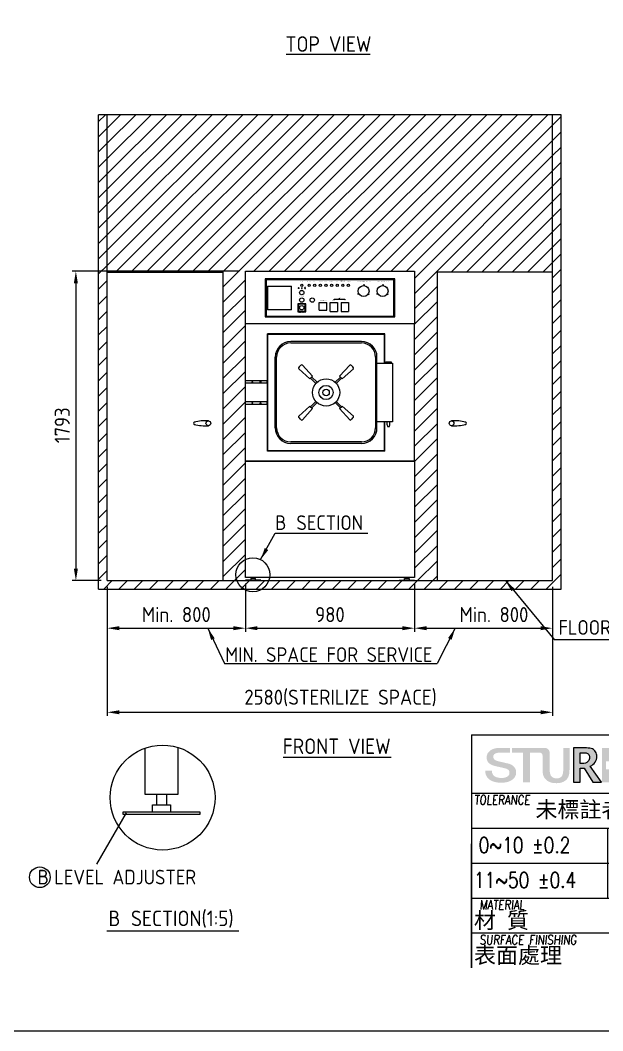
# Model space of a CAD drawing. Header units: millimetres. Extents: x -841000 to -196717, y -22833 to -2215.
# Drawn here: x -205502 to -202127, y -22833 to -16978 of the extents above; entities that cross this region are included whole.
import ezdxf
from ezdxf.enums import TextEntityAlignment as Align

# ---------------------------------------------------------------- set-up
doc = ezdxf.new("R2010")
doc.units = ezdxf.units.MM
doc.header["$MEASUREMENT"] = 0
doc.linetypes.add('HIDDEN', pattern=[9.525, 6.35, -3.175])
doc.layers.get('0').update_dxf_attribs({"lineweight": 25})
for name, color, linetype, lineweight in [('D', 3, 'Continuous', 13), ('DIM', 3, 'Continuous', 9), ('F', 7, 'Continuous', 15), ('H', 2, 'HIDDEN', 15), ('S', 4, 'Continuous', 15)]:
    doc.layers.add(name, color=color, linetype=linetype, lineweight=lineweight)
doc.styles.add('2', font='ARIAL.TTF')
doc.styles.get("Standard").update_dxf_attribs({"font": 'KAIU.TTF'})
doc.styles.add('STU25', font='isocp2.shx')
doc.styles.add('Text', font='romans.shx', dxfattribs={"width": 0.8, "oblique": 10})
doc.dimstyles.new('STU25', dxfattribs={"dimscale": 35, "dimtxt": 2.5, "dimasz": 2, "dimexe": 0.6, "dimexo": 1, "dimgap": 1, "dimtad": 1, "dimdsep": 46, "dimtxsty": 'STU25', "dimcen": 2, "dimazin": 2, "dimtfac": 1, "dimtmove": 0, "dimatfit": 3, "dimfxl": 0, "dimtolj": 1, "dimtzin": 0, "dimarcsym": 0})
doc.dimstyles.new('STU25$7', dxfattribs={"dimscale": 35, "dimtxt": 2.5, "dimasz": 2, "dimexe": 1.25, "dimexo": 0.625, "dimgap": 1, "dimtad": 0, "dimdec": 4, "dimdsep": 46, "dimtxsty": 'STU25', "dimcen": 2.5, "dimazin": 2, "dimtfac": 1, "dimtdec": 4, "dimtmove": 0, "dimatfit": 3, "dimfxl": 0, "dimtolj": 1, "dimtzin": 0, "dimarcsym": 0})
pattern_1 = [(45, (13783.546, 94.84), (-44.194174, 44.194174), [])]

# ---------------------------------------------------------------- blocks, each defined once
blk = doc.blocks.new('*D2')
at = {"layer": 'D', "color": 0, "lineweight": -2}
for p, q in [((-204197.2, -20242), (-204197.2, -20521.4)), ((-204997.2, -20260), (-204997.2, -20521.4)), ((-204927.2, -20500.4), (-204267.2, -20500.4))]:
    blk.add_line(p, q, dxfattribs=at)
at = {"layer": 'D', "color": 0}
for points in [[(-204927.2, -20488.7), (-204927.2, -20512.1), (-204997.2, -20500.4)], [(-204267.2, -20512.1), (-204267.2, -20488.7), (-204197.2, -20500.4)]]:
    blk.add_solid(points, dxfattribs=at)
at = {"layer": 'Defpoints', "color": 0}
for p in [(-204997.2, -20225), (-204197.2, -20207), (-204197.2, -20500.4)]:
    blk.add_point(p, dxfattribs=at)
at = {"layer": 'D', "color": 0, "insert": (-204597.2, -20421.6), "char_height": 87.5, "attachment_point": 5, "style": 'STU25'}
blk.add_mtext('\\A1;Min. 800', dxfattribs=at)
blk = doc.blocks.new('*D3')
at = {"layer": 'D', "color": 0, "lineweight": -2}
for p, q in [((-203217.2, -20242), (-203217.2, -20521.4)), ((-202417.2, -20260), (-202417.2, -20521.4)), ((-203147.2, -20500.4), (-202487.2, -20500.4))]:
    blk.add_line(p, q, dxfattribs=at)
at = {"layer": 'D', "color": 0}
for points in [[(-203147.2, -20488.7), (-203147.2, -20512.1), (-203217.2, -20500.4)], [(-202487.2, -20512.1), (-202487.2, -20488.7), (-202417.2, -20500.4)]]:
    blk.add_solid(points, dxfattribs=at)
at = {"layer": 'Defpoints', "color": 0}
for p in [(-203217.2, -20207), (-202417.2, -20225), (-202417.2, -20500.4)]:
    blk.add_point(p, dxfattribs=at)
at = {"layer": 'D', "color": 0, "insert": (-202757.2, -20421.6), "char_height": 87.5, "attachment_point": 5, "style": 'STU25'}
blk.add_mtext('\\A1;Min. 800', dxfattribs=at)
blk = doc.blocks.new('*D4')
at = {"layer": 'D', "color": 0, "lineweight": -2}
for p, q in [((-204232.2, -18432), (-205200.3, -18432)), ((-205179.3, -18502), (-205179.3, -20155)), ((-205032.2, -20225), (-205200.3, -20225))]:
    blk.add_line(p, q, dxfattribs=at)
at = {"layer": 'D', "color": 0}
for points in [[(-205167.6, -18502), (-205191, -18502), (-205179.3, -18432)], [(-205191, -20155), (-205167.6, -20155), (-205179.3, -20225)]]:
    blk.add_solid(points, dxfattribs=at)
at = {"layer": 'Defpoints', "color": 0}
for p in [(-204197.2, -18432), (-205179.3, -20225), (-204997.2, -20225)]:
    blk.add_point(p, dxfattribs=at)
at = {"layer": 'D', "color": 0, "insert": (-205258.1, -19325), "char_height": 87.5, "attachment_point": 5, "rotation": 90, "style": 'STU25'}
blk.add_mtext('\\A1;1793', dxfattribs=at)
blk = doc.blocks.new('*D17')
at = {"layer": 'D', "color": 0, "lineweight": -2}
for p, q in [((-204197.2, -20242), (-204197.2, -20521.4)), ((-203217.2, -20242), (-203217.2, -20521.4)), ((-204127.2, -20500.4), (-203287.2, -20500.4))]:
    blk.add_line(p, q, dxfattribs=at)
at = {"layer": 'D', "color": 0}
for points in [[(-204127.2, -20488.7), (-204127.2, -20512.1), (-204197.2, -20500.4)], [(-203287.2, -20512.1), (-203287.2, -20488.7), (-203217.2, -20500.4)]]:
    blk.add_solid(points, dxfattribs=at)
at = {"layer": 'Defpoints', "color": 0}
for p in [(-204197.2, -20207), (-203217.2, -20207), (-203217.2, -20500.4)]:
    blk.add_point(p, dxfattribs=at)
at = {"layer": 'D', "color": 0, "insert": (-203707.2, -20421.6), "char_height": 87.5, "attachment_point": 5, "style": 'STU25'}
blk.add_mtext('\\A1;980', dxfattribs=at)
blk = doc.blocks.new('*D19')
at = {"layer": 'D', "color": 0, "lineweight": -2}
for p, q in [((-204997.2, -20260), (-204997.2, -21008.6)), ((-202417.2, -20260), (-202417.2, -21008.6)), ((-204927.2, -20987.6), (-202487.2, -20987.6))]:
    blk.add_line(p, q, dxfattribs=at)
at = {"layer": 'D', "color": 0}
for points in [[(-204927.2, -20975.9), (-204927.2, -20999.3), (-204997.2, -20987.6)], [(-202487.2, -20999.3), (-202487.2, -20975.9), (-202417.2, -20987.6)]]:
    blk.add_solid(points, dxfattribs=at)
at = {"layer": 'Defpoints', "color": 0}
for p in [(-204997.2, -20225), (-202417.2, -20225), (-202417.2, -20987.6)]:
    blk.add_point(p, dxfattribs=at)
at = {"layer": 'D', "color": 0, "insert": (-203645.8, -20904.5), "char_height": 87.5, "attachment_point": 5, "style": 'STU25'}
blk.add_mtext('\\A1;{\\Fisocp2.shx;2580(STERILIZE SPACE)', dxfattribs=at)
blk = doc.blocks.new('新駿LOGO')
at = {"layer": 'F'}
h = blk.add_hatch(color=256, dxfattribs=at)
edge = h.paths.add_edge_path()
edge.add_spline(control_points=[(-529.05, -442.14), (-529.05, -442.31), (-529.02, -442.45), (-528.95, -442.56), (-528.89, -442.68), (-528.8, -442.78), (-528.69, -442.85), (-528.57, -442.93), (-528.44, -442.98), (-528.29, -443.01), (-528.15, -443.05), (-527.99, -443.07), (-527.81, -443.07), (-527.62, -443.07), (-527.47, -443.05), (-527.33, -443.01), (-527.2, -442.97), (-527.09, -442.92), (-527.01, -442.86), (-526.93, -442.8), (-526.87, -442.73), (-526.83, -442.65), (-526.8, -442.57), (-526.78, -442.49), (-526.78, -442.41), (-526.78, -442.25), (-526.82, -442.13), (-526.91, -442.05), (-526.99, -441.97), (-527.08, -441.91), (-527.18, -441.88), (-527.36, -441.83), (-527.56, -441.77), (-527.79, -441.72), (-528.02, -441.67), (-528.3, -441.61), (-528.64, -441.53), (-528.85, -441.48), (-529.02, -441.41), (-529.16, -441.34), (-529.3, -441.26), (-529.41, -441.17), (-529.5, -441.07), (-529.58, -440.98), (-529.64, -440.87), (-529.67, -440.77), (-529.7, -440.66), (-529.72, -440.55), (-529.72, -440.43), (-529.72, -440.22), (-529.67, -440.03), (-529.57, -439.87), (-529.46, -439.71), (-529.33, -439.58), (-529.16, -439.47), (-528.99, -439.37), (-528.85, -439.31), (-528.64, -439.26), (-528.43, -439.21), (-528.13, -439.2), (-527.91, -439.2), (-527.66, -439.2), (-526.73, -439.2), (-526.73, -439.2), (-526.73, -439.2), (-526.73, -439.81), (-526.73, -439.81), (-526.73, -439.81), (-528.14, -439.8), (-528.28, -439.83), (-528.39, -439.85), (-528.48, -439.86), (-528.56, -439.9), (-528.65, -439.94), (-528.72, -440), (-528.78, -440.07), (-528.84, -440.14), (-528.87, -440.23), (-528.87, -440.34), (-528.87, -440.5), (-528.81, -440.62), (-528.7, -440.7), (-528.6, -440.79), (-528.46, -440.85), (-528.28, -440.9), (-528.27, -440.9), (-528.19, -440.92), (-528.07, -440.95), (-527.94, -440.98), (-527.8, -441.01), (-527.65, -441.05), (-527.49, -441.09), (-527.34, -441.12), (-527.19, -441.16), (-527.04, -441.19), (-526.94, -441.21), (-526.87, -441.23), (-526.71, -441.27), (-526.58, -441.34), (-526.46, -441.41), (-526.34, -441.49), (-526.24, -441.58), (-526.16, -441.67), (-526.08, -441.77), (-526.02, -441.88), (-525.98, -441.99), (-525.94, -442.1), (-525.92, -442.22), (-525.92, -442.33), (-525.92, -442.57), (-525.98, -442.78), (-526.09, -442.95), (-526.2, -443.12), (-526.35, -443.26), (-526.53, -443.37), (-526.71, -443.48), (-526.92, -443.55), (-527.15, -443.61), (-527.39, -443.66), (-527.62, -443.68), (-527.87, -443.68), (-528.14, -443.68), (-528.41, -443.65), (-528.65, -443.59), (-528.9, -443.53), (-529.11, -443.44), (-529.3, -443.31), (-529.48, -443.19), (-529.63, -443.03), (-529.74, -442.83), (-529.84, -442.64), (-529.9, -442.41), (-529.91, -442.14), (-529.91, -442.14), (-529.05, -442.14), (-529.05, -442.14)], knot_values=[0, 0, 0, 0, 1, 1, 1, 2, 2, 2, 3, 3, 3, 4, 4, 4, 5, 5, 5, 6, 6, 6, 7, 7, 7, 8, 8, 8, 9, 9, 9, 10, 10, 10, 11, 11, 11, 12, 12, 12, 13, 13, 13, 14, 14, 14, 15, 15, 15, 16, 16, 16, 17, 17, 17, 18, 18, 18, 19, 19, 19, 20, 20, 20, 21, 21, 21, 22, 22, 22, 23, 23, 23, 24, 24, 24, 25, 25, 25, 26, 26, 26, 27, 27, 27, 28, 28, 28, 29, 29, 29, 30, 30, 30, 31, 31, 31, 32, 32, 32, 33, 33, 33, 34, 34, 34, 35, 35, 35, 36, 36, 36, 37, 37, 37, 38, 38, 38, 39, 39, 39, 40, 40, 40, 41, 41, 41, 42, 42, 42, 43, 43, 43, 44, 44, 44, 45, 45, 45, 45], degree=3, periodic=0)
edge = h.paths.add_edge_path()
edge.add_spline(control_points=[(-522.53, -440.14), (-522.54, -440.04), (-522.57, -439.94), (-522.63, -439.9), (-522.77, -439.79), (-522.9, -439.81), (-522.9, -439.81), (-522.9, -439.81), (-523.02, -439.81), (-523.02, -439.81), (-523.02, -439.81), (-524.14, -439.81), (-524.14, -439.81), (-524.14, -439.81), (-524.14, -443.62), (-524.14, -443.62), (-524.14, -443.62), (-525.06, -443.62), (-525.06, -443.62), (-525.06, -443.62), (-525.06, -439.81), (-525.06, -439.81), (-525.06, -439.81), (-526.47, -439.81), (-526.47, -439.81), (-526.47, -439.81), (-526.47, -439.2), (-526.47, -439.2), (-526.47, -439.2), (-522.39, -439.2), (-522.39, -439.2)], knot_values=[5.578051, 5.578051, 5.578051, 5.578051, 6, 6, 6, 7, 7, 7, 8, 8, 8, 9, 9, 9, 10, 10, 10, 11, 11, 11, 12, 12, 12, 13, 13, 13, 14, 14, 14, 15, 15, 15, 15], degree=3, periodic=0)
edge.add_spline(control_points=[(-522.4, -439.2), (-522.31, -439.2), (-522.22, -439.2), (-522.22, -439.2), (-522.22, -439.2), (-521.96, -439.19), (-521.76, -439.41), (-521.58, -439.61), (-521.61, -439.85), (-521.61, -439.85), (-521.61, -439.85), (-521.61, -441.92), (-521.61, -441.92), (-521.61, -442.41), (-521.52, -442.73), (-521.36, -442.89), (-521.19, -443.05), (-520.97, -443.13), (-520.71, -443.13), (-520.45, -443.13), (-520.24, -443.05), (-520.09, -442.89), (-519.93, -442.74), (-519.86, -442.43), (-519.86, -441.98), (-519.86, -441.98), (-519.86, -439.2), (-519.86, -439.2), (-519.86, -439.2), (-519.05, -439.2), (-519.05, -439.2), (-519.05, -439.2), (-519.05, -441.92), (-519.05, -441.92), (-519.05, -442.43), (-519.12, -442.8), (-519.25, -443.02), (-519.38, -443.24), (-519.56, -443.42), (-519.8, -443.54), (-520.05, -443.67), (-520.35, -443.74), (-520.73, -443.74), (-521.09, -443.74), (-521.41, -443.68), (-521.67, -443.56), (-521.93, -443.44), (-522.14, -443.26), (-522.3, -443.03), (-522.45, -442.8), (-522.53, -442.42), (-522.53, -441.91), (-522.53, -441.91), (-522.53, -440.92), (-522.53, -440.14)], knot_values=[0.44538, 0.44538, 0.44538, 0.44538, 1, 1, 1, 2, 2, 2, 3, 3, 3, 4, 4, 4, 5, 5, 5, 6, 6, 6, 7, 7, 7, 8, 8, 8, 9, 9, 9, 10, 10, 10, 11, 11, 11, 12, 12, 12, 13, 13, 13, 14, 14, 14, 15, 15, 15, 16, 16, 16, 17, 17, 17, 17.603917, 17.603917, 17.603917, 17.603917], degree=3, periodic=0)
h = blk.add_hatch(color=256, dxfattribs=at)
edge = h.paths.add_edge_path()
edge.add_spline(control_points=[(-526.47, -439.2), (-526.47, -439.2), (-526.47, -439.81), (-526.47, -439.81)], knot_values=[-14, -14, -14, -14, -13, -13, -13, -13], degree=3, periodic=0)
edge.add_spline(control_points=[(-526.47, -439.81), (-526.47, -439.81), (-525.06, -439.81), (-525.06, -439.81)], knot_values=[-13, -13, -13, -13, -12, -12, -12, -12], degree=3, periodic=0)
edge.add_spline(control_points=[(-525.06, -439.81), (-525.06, -439.81), (-525.06, -443.62), (-525.06, -443.62)], knot_values=[-12, -12, -12, -12, -11, -11, -11, -11], degree=3, periodic=0)
edge.add_spline(control_points=[(-525.06, -443.62), (-525.06, -443.62), (-524.14, -443.62), (-524.14, -443.62)], knot_values=[-11, -11, -11, -11, -10, -10, -10, -10], degree=3, periodic=0)
edge.add_spline(control_points=[(-524.14, -443.62), (-524.14, -443.62), (-524.14, -439.81), (-524.14, -439.81)], knot_values=[-10, -10, -10, -10, -9, -9, -9, -9], degree=3, periodic=0)
edge.add_spline(control_points=[(-524.14, -439.81), (-524.14, -439.81), (-523.02, -439.81), (-523.02, -439.81)], knot_values=[-9, -9, -9, -9, -8, -8, -8, -8], degree=3, periodic=0)
edge.add_spline(control_points=[(-523.02, -439.81), (-523.02, -439.81), (-522.9, -439.81), (-522.9, -439.81)], knot_values=[-8, -8, -8, -8, -7, -7, -7, -7], degree=3, periodic=0)
edge.add_spline(control_points=[(-522.9, -439.81), (-522.9, -439.81), (-522.77, -439.79), (-522.63, -439.9)], knot_values=[-7, -7, -7, -7, -6, -6, -6, -6], degree=3, periodic=0)
edge.add_spline(control_points=[(-522.63, -439.9), (-522.57, -439.94), (-522.54, -440.04), (-522.53, -440.14)], knot_values=[-6, -6, -6, -6, -5.578051, -5.578051, -5.578051, -5.578051], degree=3, periodic=0)
edge.add_spline(control_points=[(-522.53, -440.14), (-522.53, -440.92), (-522.53, -441.91), (-522.53, -441.91)], knot_values=[-17.603917, -17.603917, -17.603917, -17.603917, -17, -17, -17, -17], degree=3, periodic=0)
edge.add_spline(control_points=[(-522.53, -441.91), (-522.53, -442.42), (-522.45, -442.8), (-522.3, -443.03)], knot_values=[-17, -17, -17, -17, -16, -16, -16, -16], degree=3, periodic=0)
edge.add_spline(control_points=[(-522.3, -443.03), (-522.14, -443.26), (-521.93, -443.44), (-521.67, -443.56)], knot_values=[-16, -16, -16, -16, -15, -15, -15, -15], degree=3, periodic=0)
edge.add_spline(control_points=[(-521.67, -443.56), (-521.41, -443.68), (-521.09, -443.74), (-520.73, -443.74)], knot_values=[-15, -15, -15, -15, -14, -14, -14, -14], degree=3, periodic=0)
edge.add_spline(control_points=[(-520.73, -443.74), (-520.35, -443.74), (-520.05, -443.67), (-519.8, -443.54)], knot_values=[-14, -14, -14, -14, -13, -13, -13, -13], degree=3, periodic=0)
edge.add_spline(control_points=[(-519.8, -443.54), (-519.56, -443.42), (-519.38, -443.24), (-519.25, -443.02)], knot_values=[-13, -13, -13, -13, -12, -12, -12, -12], degree=3, periodic=0)
edge.add_spline(control_points=[(-519.25, -443.02), (-519.12, -442.8), (-519.05, -442.43), (-519.05, -441.92)], knot_values=[-12, -12, -12, -12, -11, -11, -11, -11], degree=3, periodic=0)
edge.add_spline(control_points=[(-519.05, -441.92), (-519.05, -441.92), (-519.05, -439.2), (-519.05, -439.2)], knot_values=[-11, -11, -11, -11, -10, -10, -10, -10], degree=3, periodic=0)
edge.add_spline(control_points=[(-519.05, -439.2), (-519.05, -439.2), (-519.86, -439.2), (-519.86, -439.2)], knot_values=[-10, -10, -10, -10, -9, -9, -9, -9], degree=3, periodic=0)
edge.add_spline(control_points=[(-519.86, -439.2), (-519.86, -439.2), (-519.86, -441.98), (-519.86, -441.98)], knot_values=[-9, -9, -9, -9, -8, -8, -8, -8], degree=3, periodic=0)
edge.add_spline(control_points=[(-519.86, -441.98), (-519.86, -442.43), (-519.93, -442.74), (-520.09, -442.89)], knot_values=[-8, -8, -8, -8, -7, -7, -7, -7], degree=3, periodic=0)
edge.add_spline(control_points=[(-520.09, -442.89), (-520.24, -443.05), (-520.45, -443.13), (-520.71, -443.13)], knot_values=[-7, -7, -7, -7, -6, -6, -6, -6], degree=3, periodic=0)
edge.add_spline(control_points=[(-520.71, -443.13), (-520.97, -443.13), (-521.19, -443.05), (-521.36, -442.89)], knot_values=[-6, -6, -6, -6, -5, -5, -5, -5], degree=3, periodic=0)
edge.add_spline(control_points=[(-521.36, -442.89), (-521.52, -442.73), (-521.61, -442.41), (-521.61, -441.92)], knot_values=[-5, -5, -5, -5, -4, -4, -4, -4], degree=3, periodic=0)
edge.add_spline(control_points=[(-521.61, -441.92), (-521.61, -441.92), (-521.61, -439.85), (-521.61, -439.85)], knot_values=[-4, -4, -4, -4, -3, -3, -3, -3], degree=3, periodic=0)
edge.add_spline(control_points=[(-521.61, -439.85), (-521.61, -439.85), (-521.61, -439.85), (-521.61, -439.85)], knot_values=[-3, -3, -3, -3, -2.999949, -2.999949, -2.999949, -2.999949], degree=3, periodic=0)
edge.add_spline(control_points=[(-521.61, -439.85), (-521.61, -439.85), (-521.58, -439.61), (-521.76, -439.41)], knot_values=[-2.999949, -2.999949, -2.999949, -2.999949, -2, -2, -2, -2], degree=3, periodic=0)
edge.add_spline(control_points=[(-521.76, -439.41), (-521.96, -439.19), (-522.22, -439.2), (-522.22, -439.2)], knot_values=[-2, -2, -2, -2, -1, -1, -1, -1], degree=3, periodic=0)
edge.add_spline(control_points=[(-522.22, -439.2), (-522.22, -439.2), (-526.47, -439.2), (-526.47, -439.2)], knot_values=[-15, -15, -15, -15, -14, -14, -14, -14], degree=3, periodic=0)
h = blk.add_hatch(color=256, dxfattribs=at)
edge = h.paths.add_edge_path()
edge.add_spline(control_points=[(-518.54, -443.62), (-518.54, -443.62), (-518.54, -439.2), (-518.54, -439.2), (-518.54, -439.2), (-516.88, -439.2), (-516.88, -439.2), (-516.55, -439.2), (-516.29, -439.25), (-516.11, -439.33), (-515.93, -439.41), (-515.79, -439.54), (-515.69, -439.72), (-515.59, -439.89), (-515.54, -440.08), (-515.54, -440.3), (-515.54, -440.56), (-515.61, -440.8), (-515.76, -441.03), (-515.91, -441.26), (-516.12, -441.44), (-516.39, -441.56), (-516.39, -441.56), (-514.95, -443.62), (-514.95, -443.62), (-514.95, -443.62), (-516.07, -443.62), (-516.07, -443.62), (-516.07, -443.62), (-517.17, -441.81), (-517.17, -441.81), (-517.17, -441.81), (-517.67, -441.81), (-517.67, -441.81), (-517.67, -441.81), (-517.67, -443.62), (-517.67, -443.62), (-517.67, -443.62), (-518.54, -443.62), (-518.54, -443.62)], knot_values=[0, 0, 0, 0, 1, 1, 1, 2, 2, 2, 3, 3, 3, 4, 4, 4, 5, 5, 5, 6, 6, 6, 7, 7, 7, 8, 8, 8, 9, 9, 9, 10, 10, 10, 11, 11, 11, 12, 12, 12, 13, 13, 13, 13], degree=3, periodic=1)
edge = h.paths.add_edge_path(flags=16)
edge.add_spline(control_points=[(-517.67, -441.21), (-517.67, -441.21), (-517.46, -441.21), (-517.46, -441.21), (-517.08, -441.21), (-516.82, -441.13), (-516.68, -440.96), (-516.53, -440.8), (-516.46, -440.61), (-516.46, -440.4), (-516.46, -440.22), (-516.52, -440.08), (-516.63, -439.97), (-516.75, -439.86), (-516.99, -439.81), (-517.35, -439.81), (-517.35, -439.81), (-517.67, -439.81), (-517.67, -439.81), (-517.67, -439.81), (-517.67, -441.21), (-517.67, -441.21)], knot_values=[0, 0, 0, 0, 1, 1, 1, 2, 2, 2, 3, 3, 3, 4, 4, 4, 5, 5, 5, 6, 6, 6, 7, 7, 7, 7], degree=3, periodic=1)
h = blk.add_hatch(color=256, dxfattribs=at)
edge = h.paths.add_edge_path()
edge.add_spline(control_points=[(-514.87, -443.62), (-514.87, -443.62), (-513.05, -443.62), (-513.05, -443.62)], knot_values=[-9, -9, -9, -9, -8, -8, -8, -8], degree=3, periodic=0)
edge.add_spline(control_points=[(-513.05, -443.62), (-512.51, -443.62), (-512.09, -443.52), (-511.79, -443.32)], knot_values=[-8, -8, -8, -8, -7, -7, -7, -7], degree=3, periodic=0)
edge.add_spline(control_points=[(-511.79, -443.32), (-511.48, -443.12), (-511.25, -442.85), (-511.09, -442.5)], knot_values=[-7, -7, -7, -7, -6, -6, -6, -6], degree=3, periodic=0)
edge.add_spline(control_points=[(-511.09, -442.5), (-510.93, -442.15), (-510.85, -441.76), (-510.85, -441.32)], knot_values=[-6, -6, -6, -6, -5, -5, -5, -5], degree=3, periodic=0)
edge.add_spline(control_points=[(-510.85, -441.32), (-510.85, -440.87), (-510.93, -440.49), (-511.1, -440.17)], knot_values=[-5, -5, -5, -5, -4, -4, -4, -4], degree=3, periodic=0)
edge.add_spline(control_points=[(-511.1, -440.17), (-511.27, -439.85), (-511.49, -439.61), (-511.78, -439.45)], knot_values=[-4, -4, -4, -4, -3, -3, -3, -3], degree=3, periodic=0)
edge.add_spline(control_points=[(-511.78, -439.45), (-512.06, -439.29), (-512.46, -439.2), (-512.97, -439.2)], knot_values=[-3, -3, -3, -3, -2, -2, -2, -2], degree=3, periodic=0)
edge.add_spline(control_points=[(-512.97, -439.2), (-512.97, -439.2), (-514.87, -439.2), (-514.87, -439.2)], knot_values=[-2, -2, -2, -2, -1, -1, -1, -1], degree=3, periodic=0)
edge.add_spline(control_points=[(-514.87, -439.2), (-514.87, -439.2), (-514.87, -443.62), (-514.87, -443.62)], knot_values=[-1, -1, -1, -1, 0, 0, 0, 0], degree=3, periodic=0)
h.paths.add_polyline_path([(-514.34, -441.95), (-514.34, -440.92), (-513.51, -440.92), (-513.51, -440.07), (-512.48, -440.07), (-512.48, -440.92), (-511.64, -440.92), (-511.64, -441.95), (-512.48, -441.95), (-512.48, -442.77), (-513.51, -442.77), (-513.51, -441.95)], flags=16)
h = blk.add_hatch(color=256, dxfattribs=at)
edge = h.paths.add_edge_path()
edge.add_spline(control_points=[(-509.51, -443.62), (-509.51, -443.62), (-509.51, -441.77), (-509.51, -441.77), (-509.51, -441.77), (-511, -439.2), (-511, -439.2), (-511, -439.2), (-510.64, -439.2), (-510.64, -439.2), (-510.64, -439.2), (-510.3, -439.19), (-510.04, -439.32), (-509.79, -439.45), (-509.71, -439.68), (-509.71, -439.68), (-509.71, -439.68), (-508.9, -441.07), (-508.9, -441.07), (-508.9, -441.07), (-507.78, -439.2), (-507.78, -439.2), (-507.78, -439.2), (-507.05, -439.2), (-507.05, -439.2), (-507.05, -439.2), (-508.59, -441.77), (-508.59, -441.77), (-508.59, -441.77), (-508.59, -443.62), (-508.59, -443.62), (-508.59, -443.62), (-509.51, -443.62), (-509.51, -443.62)], knot_values=[0, 0, 0, 0, 1, 1, 1, 2, 2, 2, 3, 3, 3, 4, 4, 4, 5, 5, 5, 6, 6, 6, 7, 7, 7, 8, 8, 8, 9, 9, 9, 10, 10, 10, 11, 11, 11, 11], degree=3, periodic=1)
at = {"layer": 'F', "lineweight": 0}
for points, knots in [([(-518.54, -443.62), (-518.54, -443.62), (-518.54, -439.2), (-518.54, -439.2), (-518.54, -439.2), (-516.88, -439.2), (-516.88, -439.2), (-516.55, -439.2), (-516.29, -439.25), (-516.11, -439.33), (-515.93, -439.41), (-515.79, -439.54), (-515.69, -439.72), (-515.59, -439.89), (-515.54, -440.08), (-515.54, -440.3), (-515.54, -440.56), (-515.61, -440.8), (-515.76, -441.03), (-515.91, -441.26), (-516.12, -441.44), (-516.39, -441.56), (-516.39, -441.56), (-514.95, -443.62), (-514.95, -443.62), (-514.95, -443.62), (-516.07, -443.62), (-516.07, -443.62), (-516.07, -443.62), (-517.17, -441.81), (-517.17, -441.81), (-517.17, -441.81), (-517.67, -441.81), (-517.67, -441.81), (-517.67, -441.81), (-517.67, -443.62), (-517.67, -443.62), (-517.67, -443.62), (-518.54, -443.62), (-518.54, -443.62)], [0, 0, 0, 0, 1, 1, 1, 2, 2, 2, 3, 3, 3, 4, 4, 4, 5, 5, 5, 6, 6, 6, 7, 7, 7, 8, 8, 8, 9, 9, 9, 10, 10, 10, 11, 11, 11, 12, 12, 12, 13, 13, 13, 13]), ([(-509.51, -443.62), (-509.51, -443.62), (-509.51, -441.77), (-509.51, -441.77), (-509.51, -441.77), (-511, -439.2), (-511, -439.2), (-511, -439.2), (-510.64, -439.2), (-510.64, -439.2), (-510.64, -439.2), (-510.3, -439.19), (-510.04, -439.32), (-509.79, -439.45), (-509.71, -439.68), (-509.71, -439.68), (-509.71, -439.68), (-508.9, -441.07), (-508.9, -441.07), (-508.9, -441.07), (-507.78, -439.2), (-507.78, -439.2), (-507.78, -439.2), (-507.05, -439.2), (-507.05, -439.2), (-507.05, -439.2), (-508.59, -441.77), (-508.59, -441.77), (-508.59, -441.77), (-508.59, -443.62), (-508.59, -443.62), (-508.59, -443.62), (-509.51, -443.62), (-509.51, -443.62)], [0, 0, 0, 0, 1, 1, 1, 2, 2, 2, 3, 3, 3, 4, 4, 4, 5, 5, 5, 6, 6, 6, 7, 7, 7, 8, 8, 8, 9, 9, 9, 10, 10, 10, 11, 11, 11, 11]), ([(-517.67, -441.21), (-517.67, -441.21), (-517.46, -441.21), (-517.46, -441.21), (-517.08, -441.21), (-516.82, -441.13), (-516.68, -440.96), (-516.53, -440.8), (-516.46, -440.61), (-516.46, -440.4), (-516.46, -440.22), (-516.52, -440.08), (-516.63, -439.97), (-516.75, -439.86), (-516.99, -439.81), (-517.35, -439.81), (-517.35, -439.81), (-517.67, -439.81), (-517.67, -439.81), (-517.67, -439.81), (-517.67, -441.21), (-517.67, -441.21)], [0, 0, 0, 0, 1, 1, 1, 2, 2, 2, 3, 3, 3, 4, 4, 4, 5, 5, 5, 6, 6, 6, 7, 7, 7, 7])]:
    blk.add_open_spline(points, degree=3, knots=knots, dxfattribs=at)
at = {"attachment_point": 1, "style": 'STU25'}
for s, insert, char_height in [('{\\f標楷體|b0|i0|c136|p65;新駿實業股份有限公司}', (-504.12, -439.33), 3.25), ('{\\f標楷體|b0|i0|c136|p65;STURDY\\H0.9667x; \\H1.034x;INDUSTRIAL CO.,LTD.}', (-455.51, -439.78), 3)]:
    blk.add_mtext(s, dxfattribs=dict(at, insert=insert, char_height=char_height))
blk = doc.blocks.new('H421')
at = {"layer": 'F', "color": 7}
for p, q in [((155.91, 38.09), (286.91, 38.09)), ((211.36, 38.09), (286.91, 38.09)), ((155.91, 30.59), (286.91, 30.59)), ((192.41, 30.59), (192.41, 17.09)), ((242.66, 30.59), (242.66, 17.09)), ((257.41, 30.59), (257.41, 17.09)), ((272.16, 30.59), (272.16, 17.09)), ((155.91, 26.09), (227.91, 26.09)), ((173.41, 26.09), (173.41, 17.09)), ((211.41, 26.09), (211.41, 17.09)), ((155.91, 8.09), (155.91, 24.09)), ((155.91, 21.59), (286.91, 21.59)), ((214.91, 21.59), (286.91, 21.59)), ((227.91, 21.59), (286.91, 21.59)), ((155.91, 17.09), (286.91, 17.09)), ((211.41, 17.09), (211.41, 12.59)), ((227.91, 17.09), (227.91, 8.09)), ((286.91, 12.59), (155.91, 12.59))]:
    blk.add_line(p, q, dxfattribs=at)
at = {"layer": 'F'}
for p, q in [((155.91, 38.09), (155.91, 17.09)), ((227.91, 30.59), (227.91, 17.09)), ((155.91, 24.09), (155.91, 16.09)), ((155.91, 17.09), (155.91, 8.09)), ((192.41, 17.09), (192.41, 8.09))]:
    blk.add_line(p, q, dxfattribs=at)
at = {"layer": 'F', "color": 0}
for p, q in [((220.66, 21.32), (220.66, 20.14)), ((223.77, 20.14), (227.5, 20.92)), ((227.5, 20.92), (227.5, 17.84)), ((220.66, 19.77), (220.66, 19)), ((223.77, 20.14), (223.77, 18.62)), ((218.72, 19.38), (219.89, 19.38)), ((220.27, 19.38), (221.04, 19.38)), ((220.66, 18.62), (220.66, 17.45)), ((221.42, 19.38), (222.57, 19.38)), ((223.49, 19.38), (224.81, 19.38)), ((223.77, 18.62), (227.5, 17.84)), ((225.34, 19.38), (225.81, 19.38)), ((226.31, 19.38), (228.03, 19.38))]:
    blk.add_line(p, q, dxfattribs=at)
for radius in [1.54, 0.762]:
    blk.add_circle((220.66, 19.38), radius, dxfattribs=at)
blk.add_blockref('新駿LOGO', (687.56, 475.62))
at = {"layer": 'F', "color": 1, "lineweight": 15, "style": 'Text', "oblique": 5, "width": 0.8}
for s, height, p in [('TOLERANCE', 1.2, (156.23, 29.13)), ('DESIGNED', 1.2, (228.57, 29.01)), ('DRAWN', 1.245, (243.23, 29.03)), ('VERIFIED', 1.2, (257.72, 29.09)), ('APPROVED', 1.2, (272.5, 29.06)), ('VIEWPOINT', 1.2, (211.83, 20.13)), ('MATERIAL', 1.2, (156.92, 15.63)), ('SCALE', 1.2, (193.44, 15.63)), ('UNIT', 1.2, (212.42, 15.63)), ('NAME', 1.2, (229.41, 15.63)), ('SURFACE FINISHING', 1.2, (156.92, 11.13)), ('MODEL NO.', 1.2, (193.44, 11.13)), ('DWG.NO.', 1.2, (229.41, 11.13))]:
    blk.add_text(s, height=height, dxfattribs=at).set_placement(p)
at = {"layer": 'F', "lineweight": -3}
for s, height, p in [('未標示之圓角為R1導角為C1', 2.0757, (192.54, 27.58)), ('未標註者一般公差表', 2.076, (164.12, 27.45)), ('設計:', 2.076, (228.54, 26.61)), ('繪圖:', 2.076, (243.32, 26.66)), ('校核:', 2.076, (257.59, 26.57)), ('核准:', 2.076, (272.41, 26.52)), ('視角', 2.076, (211.71, 17.69)), ('材 質', 2.076, (156.21, 13.19)), ('比例', 2.076, (192.73, 13.19)), ('單位', 2.076, (211.71, 13.19)), ('圖 名', 2.076, (228.7, 13.19)), ('表面處理', 2.076, (156.21, 8.69)), ('代表機種', 2.076, (192.73, 8.69)), ('圖 號', 2.076, (228.7, 8.69))]:
    blk.add_text(s, height=height, dxfattribs=at).set_placement(p)
at = {"layer": 'F', "lineweight": 20, "style": 'Text', "width": 0.8}
for s, p in [('0~10 ±0.2', (156.82, 22.91)), ('51~100±0.6', (174.32, 22.91)), ('201~500±1', (192.72, 22.91)), ('ANGLE  ±1%%D', (212.68, 22.91)), ('11~50 ±0.4', (156.2, 18.41)), ('101~200±0.8', (173.63, 18.41)), ('501~X  ±2', (192.72, 18.41))]:
    blk.add_text(s, height=2, dxfattribs=at).set_placement(p)

msp = doc.modelspace()

# ---------------------------------------------------------------- hatches: boundary and pattern name
h = msp.add_hatch(color=256)
h.paths.add_polyline_path([(-203893.241, -18666.511), (-203893.241, -18620.511), (-203847.241, -18620.511), (-203847.241, -18666.511)])
h.paths.add_polyline_path([(-203890.241, -18663.511), (-203890.241, -18623.511), (-203850.241, -18623.511), (-203850.241, -18663.511)], flags=16)
at = {"layer": 'D'}
h = msp.add_hatch(color=256, dxfattribs=at)
h.paths.add_polyline_path([(-204077.241, -18692.011), (-204077.241, -18482.011), (-203337.241, -18482.011), (-203337.241, -18692.011)], flags=16)
h.paths.add_polyline_path([(-204082.241, -18477.011), (-204082.241, -18697.011), (-203332.241, -18697.011), (-203332.241, -18477.011)])
at = {"layer": 'DIM'}
h = msp.add_hatch(dxfattribs=at)
h.set_pattern_fill('ANSI31', color=256, scale=500, style=0)
h.set_pattern_definition(pattern_1)
h.paths.add_polyline_path([(-204997.241, -17525.011), (-202417.241, -17525.011), (-202417.241, -18438.076), (-203086.457, -18438.076), (-203086.457, -20225.011), (-203217.741, -20225.011), (-203217.741, -20222.011), (-203245.682, -20222.011), (-203248.962, -20218.731), (-203248.962, -20212.011), (-203254.341, -20212.011), (-203254.341, -20207.011), (-203217.241, -20207.011), (-203217.241, -19532.011), (-203217.241, -18737.011), (-203217.241, -18432.011), (-204197.241, -18432.011), (-204197.241, -18737.011), (-204197.241, -19532.011), (-204197.241, -20207.011), (-204160.141, -20207.011), (-204160.141, -20212.011), (-204165.521, -20212.011), (-204165.521, -20218.731), (-204168.801, -20222.011), (-204196.741, -20222.011), (-204196.741, -20225.011), (-204328.026, -20225.011), (-204328.026, -18438.076), (-204997.241, -18438.076)])
at = {"layer": 'H', "ltscale": 5}
h = msp.add_hatch(dxfattribs=at)
h.set_pattern_fill('ANSI31', color=256, scale=500, style=0)
h.set_pattern_definition(pattern_1)
h.paths.add_polyline_path([(-202367.241, -20275.011), (-202367.241, -17525.011), (-202417.241, -17525.011), (-202417.241, -20225.011), (-204997.241, -20225.011), (-204997.241, -17525.011), (-205047.241, -17525.011), (-205047.241, -20275.011)])

# ---------------------------------------------------------------- linework, layer by layer
for p, q in [((-204997.241, -18438.076), (-204328.026, -18438.076)), ((-204328.026, -18438.076), (-204328.026, -20225.011)), ((-204197.241, -18432.011), (-203217.241, -18432.011)), ((-204197.241, -18737.011), (-204197.241, -18432.011)), ((-203217.241, -18432.011), (-203217.241, -18737.011)), ((-203086.457, -18438.076), (-203086.457, -20225.011)), ((-202417.241, -18438.076), (-203086.457, -18438.076)), ((-203332.241, -18477.011), (-204082.241, -18477.011)), ((-204082.241, -18477.011), (-204082.241, -18697.011)), ((-203337.241, -18482.011), (-204077.241, -18482.011)), ((-204077.241, -18482.011), (-204077.241, -18692.011)), ((-203337.241, -18692.011), (-203337.241, -18482.011)), ((-203332.241, -18697.011), (-203332.241, -18477.011)), ((-204068.741, -18518.011), (-203930.741, -18518.011)), ((-204068.741, -18518.011), (-204068.741, -18656.011)), ((-203930.741, -18656.011), (-203930.741, -18518.011)), ((-203890.229, -18530.011), (-203891.829, -18529.329)), ((-203891.829, -18529.329), (-203891.164, -18529.329)), ((-203891.829, -18529.329), (-203891.829, -18532.329)), ((-203890.229, -18531.511), (-203891.829, -18530.829)), ((-203890.229, -18533.011), (-203891.829, -18532.329)), ((-203891.029, -18529.67), (-203891.029, -18532.67)), ((-203890.229, -18530.011), (-203890.229, -18533.011)), ((-203889.226, -18530.011), (-203890.229, -18530.011)), ((-203886.229, -18531.511), (-203890.229, -18531.511)), ((-203886.229, -18533.011), (-203890.229, -18533.011)), ((-203889.181, -18529.934), (-203889.888, -18531.166)), ((-203889.888, -18531.166), (-203889.62, -18531.376)), ((-203889.62, -18531.376), (-203889.033, -18529.974)), ((-203889.01, -18530.011), (-203889.049, -18530.011)), ((-203889.029, -18529.974), (-203888.229, -18531.511)), ((-203887.833, -18531.345), (-203888.873, -18529.931)), ((-203886.229, -18530.011), (-203888.814, -18530.011)), ((-203888.229, -18530.806), (-203888.229, -18530.011)), ((-203888.229, -18531.511), (-203887.833, -18531.345)), ((-203888.229, -18533.011), (-203888.229, -18531.511)), ((-203886.229, -18530.011), (-203887.213, -18529.592)), ((-203886.229, -18533.011), (-203886.229, -18530.011)), ((-203853.729, -18530.023), (-203853.729, -18530.523)), ((-203853.724, -18529.863), (-203852.694, -18528.833)), ((-203851.472, -18533.011), (-203853.718, -18530.765)), ((-203850.247, -18532.822), (-203853.654, -18529.415)), ((-203853.631, -18531.217), (-203851.247, -18528.833)), ((-203853.428, -18528.833), (-203849.031, -18528.833)), ((-203853.085, -18532.199), (-203849.719, -18528.833)), ((-203849.374, -18532.199), (-203852.74, -18528.833)), ((-203852.479, -18527.587), (-203852.479, -18526.659)), ((-203852.212, -18532.822), (-203848.805, -18529.415)), ((-203848.828, -18531.217), (-203851.211, -18528.833)), ((-203850.987, -18533.011), (-203848.741, -18530.765)), ((-203849.979, -18527.587), (-203849.979, -18526.659)), ((-203848.735, -18529.863), (-203849.765, -18528.833)), ((-203848.731, -18530.423), (-203848.729, -18530.023)), ((-203769.741, -18658.511), (-203769.741, -18613.511)), ((-203769.741, -18613.511), (-203724.741, -18613.511)), ((-203724.741, -18658.511), (-203724.741, -18613.511)), ((-203705.591, -18666.011), (-203705.591, -18613.511)), ((-203705.591, -18613.511), (-203662.891, -18613.511)), ((-203683.741, -18593.331), (-203621.241, -18593.331)), ((-203683.741, -18598.331), (-203683.741, -18593.331)), ((-203662.891, -18613.511), (-203662.891, -18666.011)), ((-203652.491, -18593.331), (-203652.491, -18588.331)), ((-203642.591, -18613.511), (-203599.891, -18613.511)), ((-203642.591, -18613.511), (-203642.591, -18666.011)), ((-203621.241, -18593.331), (-203621.241, -18598.331)), ((-203599.891, -18613.511), (-203599.891, -18666.011)), ((-203930.741, -18656.011), (-204068.741, -18656.011)), ((-203769.741, -18658.511), (-203724.741, -18658.511)), ((-203705.591, -18666.011), (-203662.891, -18666.011)), ((-203642.591, -18666.011), (-203599.891, -18666.011)), ((-203217.241, -18737.011), (-204197.241, -18737.011)), ((-203217.241, -18737.011), (-204197.241, -18737.011)), ((-204197.241, -19532.011), (-204197.241, -18737.011)), ((-204082.241, -18697.011), (-203332.241, -18697.011)), ((-204077.241, -18692.011), (-203337.241, -18692.011)), ((-203217.241, -19532.011), (-203217.241, -18737.011)), ((-203390.241, -18795.011), (-204069.241, -18795.011)), ((-204069.241, -19474.011), (-204069.241, -18795.011)), ((-203390.241, -18964.511), (-203390.241, -18795.011)), ((-203524.741, -18839.511), (-203934.741, -18839.511)), ((-203934.741, -18847.811), (-203524.741, -18847.811)), ((-204024.741, -19339.511), (-204024.741, -18929.511)), ((-204016.441, -19339.511), (-204016.441, -18929.511)), ((-203443.041, -18929.511), (-203443.041, -19339.511)), ((-203434.741, -19339.511), (-203434.741, -18929.511)), ((-203434.741, -18964.511), (-203345.241, -18964.511)), ((-203382.741, -18958.011), (-203382.241, -18957.511)), ((-203382.741, -18964.011), (-203382.741, -18958.011)), ((-203382.241, -18964.511), (-203382.741, -18964.011)), ((-203382.241, -18957.511), (-203353.241, -18957.511)), ((-203353.241, -18964.511), (-203382.241, -18964.511)), ((-203353.241, -18957.511), (-203352.741, -18958.011)), ((-203352.741, -18964.011), (-203353.241, -18964.511)), ((-203352.741, -18958.011), (-203352.741, -18964.011)), ((-203345.241, -18964.511), (-203345.241, -19304.511)), ((-203823.323, -19055.779), (-203888.023, -18997.443)), ((-203866.81, -18976.23), (-203808.474, -19040.93)), ((-203651.009, -19040.93), (-203592.673, -18976.23)), ((-203571.46, -18997.443), (-203636.16, -19055.779)), ((-204197.241, -19201.511), (-204197.241, -19067.511)), ((-204197.241, -19079.511), (-204069.241, -19079.511)), ((-204195.241, -19065.511), (-204073.241, -19065.511)), ((-204071.241, -19079.511), (-204071.241, -19067.511)), ((-203808.474, -19040.93), (-203823.323, -19055.779)), ((-203819.257, -19051.713), (-203788.683, -19082.287)), ((-203781.966, -19075.569), (-203812.539, -19044.996)), ((-203646.943, -19044.996), (-203677.517, -19075.569)), ((-203670.799, -19082.287), (-203640.226, -19051.713)), ((-203636.16, -19055.779), (-203651.009, -19040.93)), ((-204069.241, -19189.511), (-204197.241, -19189.511)), ((-204073.241, -19203.511), (-204195.241, -19203.511)), ((-204071.241, -19201.511), (-204071.241, -19189.511)), ((-203788.683, -19186.736), (-203819.257, -19217.309)), ((-203812.539, -19224.027), (-203781.966, -19193.453)), ((-203677.517, -19193.453), (-203646.943, -19224.027)), ((-203640.226, -19217.309), (-203670.799, -19186.736)), ((-203887.639, -19271.233), (-203823.323, -19213.243)), ((-203808.474, -19228.093), (-203866.81, -19292.793)), ((-203823.323, -19213.243), (-203808.474, -19228.093)), ((-203651.009, -19228.093), (-203636.16, -19213.243)), ((-203593.019, -19292.409), (-203651.009, -19228.093)), ((-203636.16, -19213.243), (-203571.46, -19271.58)), ((-203345.241, -19304.511), (-203434.741, -19304.511)), ((-203390.241, -19474.011), (-203390.241, -19304.511)), ((-203375.741, -19322.511), (-203375.741, -19304.511)), ((-203375.741, -19322.511), (-203373.741, -19332.511)), ((-203361.741, -19332.511), (-203359.741, -19322.511)), ((-203359.741, -19322.511), (-203359.741, -19304.511)), ((-203373.741, -19332.511), (-203361.741, -19332.511)), ((-203524.741, -19421.211), (-203934.741, -19421.211)), ((-203524.741, -19429.511), (-203934.741, -19429.511)), ((-203390.241, -19474.011), (-204069.241, -19474.011)), ((-203217.241, -19532.011), (-204197.241, -19532.011)), ((-204197.241, -19532.011), (-203217.241, -19532.011)), ((-204197.241, -20207.011), (-204197.241, -19532.011)), ((-203217.241, -19532.011), (-203217.241, -20207.011)), ((-203217.241, -20207.011), (-204197.241, -20207.011)), ((-204107.741, -20222.011), (-204196.741, -20222.011)), ((-204196.741, -20222.011), (-204196.741, -20225.011)), ((-204196.741, -20225.011), (-204107.741, -20225.011)), ((-204165.521, -20218.731), (-204168.801, -20222.011)), ((-204138.962, -20212.011), (-204165.521, -20212.011)), ((-204165.521, -20212.011), (-204165.521, -20222.011)), ((-204160.141, -20207.011), (-204160.141, -20212.011)), ((-204144.341, -20212.011), (-204144.341, -20207.011)), ((-204138.962, -20222.011), (-204138.962, -20212.011)), ((-204138.962, -20218.731), (-204135.682, -20222.011)), ((-204107.741, -20225.011), (-204107.741, -20222.011)), ((-203306.741, -20225.011), (-203306.741, -20222.011)), ((-203306.741, -20222.011), (-203217.741, -20222.011)), ((-203217.741, -20225.011), (-203306.741, -20225.011)), ((-203275.521, -20218.731), (-203278.801, -20222.011)), ((-203275.521, -20212.011), (-203248.962, -20212.011)), ((-203275.521, -20222.011), (-203275.521, -20212.011)), ((-203270.141, -20212.011), (-203270.141, -20207.011)), ((-203254.341, -20207.011), (-203254.341, -20212.011)), ((-203248.962, -20212.011), (-203248.962, -20222.011)), ((-203248.962, -20218.731), (-203245.682, -20222.011)), ((-203217.741, -20222.011), (-203217.741, -20225.011)), ((-204777.803, -21464.522), (-204777.803, -21195.698)), ((-204587.803, -21191.722), (-204587.803, -21464.522)), ((-204587.803, -21464.522), (-204777.803, -21464.522)), ((-204712.803, -21464.522), (-204712.803, -21524.522)), ((-204652.803, -21524.522), (-204652.803, -21464.522)), ((-204734.764, -21564.522), (-204734.764, -21524.522)), ((-204734.764, -21524.522), (-204630.841, -21524.522)), ((-204630.841, -21524.522), (-204630.841, -21564.522)), ((-204905.303, -21579.522), (-204905.303, -21564.522)), ((-204905.303, -21564.522), (-204460.303, -21564.522)), ((-204460.303, -21579.522), (-204905.303, -21579.522)), ((-204460.303, -21564.522), (-204460.303, -21579.522))]:
    msp.add_line(p, q)
msp.add_lwpolyline([(-203869.935, -18528.778, -0.25947728), (-203869.809, -18528.308, 0.36155861), (-203869.696, -18526.836), (-203870.205, -18528.022), (-203870.714, -18526.836, 0.36155861), (-203870.601, -18528.308, -0.25947728), (-203870.475, -18528.778), (-203870.93, -18530.601, -0.41421356), (-203871.516, -18530.997, 2.41421356), (-203870.723, -18532.169), (-203870.205, -18529.479), (-203869.687, -18532.169, 2.41421356), (-203868.894, -18530.997, -0.41421356), (-203869.48, -18530.601)], format="xyb", close=True)
for points in [[(-203893.241, -18666.511), (-203847.241, -18666.511), (-203847.241, -18620.511), (-203893.241, -18620.511)], [(-203890.241, -18663.511), (-203850.241, -18663.511), (-203850.241, -18623.511), (-203890.241, -18623.511)]]:
    msp.add_lwpolyline(points, close=True)
msp.add_lwpolyline([(-203392.241, -19304.511), (-203392.241, -19472.011), (-204067.241, -19472.011), (-204067.241, -18797.011), (-203392.241, -18797.011), (-203392.241, -18964.511)])
for centre, radius in [((-203889.029, -18529.67), 0.304), ((-203870.241, -18555.511), 12.5), ((-203870.241, -18513.511), 6.5), ((-203871.705, -18531.979), 0.5), ((-203868.705, -18531.979), 0.5), ((-203827.741, -18513.511), 6.5), ((-203795.241, -18513.511), 6.5), ((-203762.741, -18513.511), 6.5), ((-203730.241, -18513.511), 6.5), ((-203697.741, -18513.511), 6.5), ((-203665.241, -18513.511), 6.5), ((-203632.741, -18513.511), 6.5), ((-203600.241, -18513.511), 6.5), ((-203512.241, -18547.011), 31.5), ((-203510.357, -18511.061), 1.25), ((-203402.241, -18547.011), 31.5), ((-203400.357, -18511.061), 1.25), ((-203870.241, -18599.511), 12.5), ((-203810.241, -18599.511), 12.5), ((-203544.318, -18563.355), 1.25), ((-203482.049, -18566.618), 1.25), ((-203434.318, -18563.355), 1.25), ((-203372.049, -18566.618), 1.25), ((-203870.241, -18643.511), 12.5), ((-204157.241, -19072.511), 2.25), ((-204109.241, -19072.511), 2.25), ((-203729.741, -19134.511), 78.75), ((-203729.741, -19134.511), 41.25), ((-203729.741, -19134.511), 18.75), ((-204157.241, -19196.511), 2.25), ((-204109.241, -19196.511), 2.25), ((-204411.649, -19313.178), 13.838), ((-203002.834, -19313.178), 13.838)]:
    msp.add_circle(centre, radius)
for centre, radius, start, end in [((-203851.229, -18530.023), 2.5, 125.6853347, 180), ((-203851.229, -18530.523), 2.5, 180, 2.2941995), ((-203852.979, -18527.587), 0.5, 305.6853347, 0), ((-203852.579, -18526.659), 0.1, 0, 59.9339836), ((-203849.879, -18526.659), 0.1, 120.0660164, 180), ((-203849.479, -18527.587), 0.5, 180, 234.3146653), ((-203851.229, -18530.023), 2.5, 359.4255865, 54.3146653), ((-203934.741, -18929.511), 90, 90, 180), ((-203934.741, -18929.511), 81.7, 90, 180), ((-203524.741, -18929.511), 90, 0, 90), ((-203524.741, -18929.511), 81.7, 0, 90), ((-203884.483, -18993.903), 5.007, 146.3528854, 225), ((-203842.222, -19022.031), 55.773, 123.6471146, 146.3528854), ((-203870.35, -18979.77), 5.007, 39.0781277, 123.6471146), ((-203589.133, -18979.77), 5.007, 56.3528854, 135), ((-203617.261, -19022.031), 55.773, 33.6471146, 56.3528854), ((-203575, -18993.903), 5.007, 309.0781277, 33.6471146), ((-204195.241, -19067.511), 2, 90, 180), ((-204073.241, -19067.511), 2, 0, 90), ((-204195.241, -19201.511), 2, 180, 270), ((-204073.241, -19201.511), 2, 270, 0), ((-204490.666, -19313.178), 7.438, 92.8712944, 267.1287056), ((-204431.279, -19551.061), 252.485, 85.5409351, 104.3434458), ((-204431.279, -19075.295), 252.485, 255.6565542, 274.4590649), ((-203884.483, -19275.12), 5.007, 129.0780782, 213.6471146), ((-203842.222, -19246.992), 55.773, 213.6471146, 236.3528854), ((-203870.35, -19289.253), 5.007, 236.3528854, 315), ((-203589.133, -19289.253), 5.007, 219.0780782, 303.6471146), ((-203617.261, -19246.992), 55.773, 303.6471146, 326.3528854), ((-203575, -19275.12), 5.007, 326.3528854, 45), ((-202983.204, -19551.061), 252.485, 75.6565542, 94.4590649), ((-202983.204, -19075.295), 252.485, 265.5409351, 284.3434458), ((-202923.817, -19313.178), 7.438, 272.8712944, 87.1287056), ((-203934.741, -19339.511), 90, 180, 270), ((-203934.741, -19339.511), 81.7, 180, 270), ((-203524.741, -19339.511), 90, 270, 0), ((-203524.741, -19339.511), 81.7, 270, 0)]:
    msp.add_arc(centre, radius, start, end)
msp.add_ellipse((-203851.229, -18526.323), major_axis=(-1.5, 0), ratio=0.33333333)
for points in [[(-203889.21, -18529.425), (-203889.712, -18529.224), (-203891.309, -18529.029), (-203890.801, -18529.68), (-203889.186, -18529.931)], [(-203888.849, -18529.425), (-203888.347, -18529.224), (-203886.95, -18528.801), (-203887.094, -18529.426), (-203888.873, -18529.931)]]:
    msp.add_spline(points, degree=3)
for points, knots in [([(-203889.313, -18529.78), (-203889.904, -18529.582), (-203890.795, -18529.361), (-203890.716, -18529.711), (-203890.328, -18529.914)], [0.70140981, 0.70140981, 0.70140981, 0.70140981, 2.14926829, 2.29859055, 2.29859055, 2.29859055, 2.29859055]), ([(-203888.744, -18529.777), (-203888.272, -18529.534), (-203887.557, -18529.156), (-203887.63, -18529.732), (-203888.012, -18529.943)], [0.80313123, 0.80313123, 0.80313123, 0.80313123, 2.00034188, 2.40933889, 2.40933889, 2.40933889, 2.40933889])]:
    msp.add_open_spline(points, degree=3, knots=knots)
at = {"layer": 'D'}
for p, q in [((-203961.886, -17174.106), (-203474.5, -17174.106)), ((-203978.019, -21248.055), (-203352.795, -21248.055)), ((-204887.367, -21570.822), (-205060.297, -21868.468)), ((-205000.542, -22253.472), (-204235.106, -22253.472))]:
    msp.add_line(p, q, dxfattribs=at)
for centre, radius in [((-204153.577, -20190.444), 98.378), ((-204676.768, -21482.135), 303.734), ((-205387.986, -21943.647), 60)]:
    msp.add_circle(centre, radius, dxfattribs=at)
at = {"layer": 'F', "color": 6}
msp.add_lwpolyline([(-209902.253, -13563.082), (-209902.253, -22833.082), (-196717.253, -22833.082), (-196717.253, -13563.082)], close=True, dxfattribs=at)
msp.add_lwpolyline([(-209902.253, -13563.082), (-209902.253, -22833.082), (-196717.253, -22833.082), (-196717.253, -13563.082)], close=True, dxfattribs=at)
at = {"layer": 'S'}
for p, q in [((-205047.241, -20275.011), (-205047.241, -17525.011)), ((-202367.241, -17525.011), (-205047.241, -17525.011)), ((-204997.241, -20225.011), (-204997.241, -17525.011)), ((-202417.241, -20225.011), (-202417.241, -17525.011)), ((-202367.241, -20275.011), (-202367.241, -17525.011)), ((-202417.241, -18225.011), (-202417.241, -18215.011)), ((-204997.241, -20225.011), (-202417.241, -20225.011)), ((-205047.241, -20275.011), (-202367.241, -20275.011))]:
    msp.add_line(p, q, dxfattribs=at)

# ---------------------------------------------------------------- block references
at = {"xscale": 45, "yscale": 45, "zscale": 45}
msp.add_blockref('H421', (-209902.253, -22833.082), dxfattribs=at)

# ---------------------------------------------------------------- texts
at = {"style": '2'}
for s, width, p in [('POWER', 1.05, (-203870.241, -18494.537)), ('ADD WATER', 1.05, (-203827.741, -18494.544)), ('HEAT', 1.05, (-203795.241, -18494.531)), ('VACUUM', 1.05, (-203762.741, -18494.411)), ('STERI.', 1.05, (-203730.241, -18494.544)), ('EXHAUST', 1.05, (-203697.741, -18494.512)), ('DRY', 1.05, (-203665.241, -18494.536)), ('VACUUM', 1.2, (-203632.735, -18487.974)), ('RELEASE', 1.1, (-203632.741, -18494.56)), ('COMPLETE', 1.05, (-203600.241, -18494.546)), ('CHAMBER  PRESSURE  GAUGE', 1.05, (-203512.242, -18494.547)), ('JACKET  PRESSURE  GAUGE', 1.05, (-203402.242, -18494.48)), ('STAND  BY', 1.05, (-203870.241, -18577.772)), ('START', 1.05, (-203810.241, -18577.66)), ('TEMP. CONTROL', 1.05, (-203747.241, -18604.988)), ('STERI.', 1.05, (-203684.143, -18604.687)), ('TIMER', 1.05, (-203652.491, -18587.006)), ('DRY', 1.05, (-203621.241, -18604.687))]:
    msp.add_text(s, height=3.5, dxfattribs=dict(at, width=width)).set_placement(p, align=Align.BOTTOM_CENTER)
at = {"style": '2', "width": 1.05}
msp.add_text('EMERGENCY', height=3.5, dxfattribs=at).set_placement((-203870.271, -18671.522), align=Align.TOP_CENTER)
at = {"layer": 'D', "attachment_point": 1}
for s, insert, char_height in [('{\\Fisocp2.shx;\\C11;TOP VIEW}', (-203965.061, -17070.659), 90), ('{\\Fisocp2.shx;\\C3;B\\f標楷體|b0|i0|c136|p65; \\Fisocp2.shx;SECTION}', (-204024.55, -19846.523), 85), ('{\\Fisocp2.shx;\\C3;FLOOR (MUST BE WATERPROOF)}', (-202383.457, -20453.598), 85), ('{\\Fisocp2.shx;\\C3;MIN. SPACE FOR SERVICE}', (-204313.393, -20611.1), 85), ('{\\Fisocp2.shx;\\C11;FRONT VIEW}', (-203981.194, -21139.477), 90), ('{\\Fisocp2.shx;\\C3;B\\f???|b0|i0|c0|p65; \\Fisocp2.shx;LEVEL ADJUSTER}', (-205400.818, -21900.108), 85), ('{\\Fisocp2.shx;\\C11;B\\f標楷體|b0|i0|c136|p65; \\Fisocp2.shx;SECTION(1:5)}', (-204990.308, -22136.774), 90)]:
    msp.add_mtext(s, dxfattribs=dict(at, insert=insert, char_height=char_height))

# ---------------------------------------------------------------- dimensions: what is measured, and where the dimension line sits
at = {"layer": 'D'}
dim = msp.add_linear_dim(base=(-205179.313, -20225.011), p1=(-204197.241, -18432.011), p2=(-204997.241, -20225.011), angle=90, dimstyle='STU25', dxfattribs=at)
dim.commit()
dim.dimension.update_dxf_attribs({"geometry": '*D4', "text_midpoint": (-205179.313, -19325.011), "dimtype": 160})
dim = msp.add_linear_dim(base=(-204197.241, -20500.394), p1=(-204997.241, -20225.011), p2=(-204197.241, -20207.011), text='Min. <>', dimstyle='STU25', dxfattribs=at)
dim.commit()
dim.dimension.update_dxf_attribs({"geometry": '*D2', "text_midpoint": (-204597.241, -20421.644)})
for base, p1, text, picture, middle in [((-202417.241, -20987.59), (-204997.241, -20225.011), '{\\Fisocp2.shx;<>(STERILIZE SPACE)', '*D19', (-203645.842, -20987.59)), ((-202417.241, -20500.394), (-203217.241, -20207.011), 'Min. <>', '*D3', (-202757.241, -20500.394))]:
    dim = msp.add_linear_dim(base=base, p1=p1, p2=(-202417.241, -20225.011), text=text, dimstyle='STU25', dxfattribs=at)
    dim.commit()
    dim.dimension.update_dxf_attribs({"geometry": picture, "text_midpoint": middle, "dimtype": 160})
dim = msp.add_linear_dim(base=(-203217.241, -20500.394), p1=(-204197.241, -20207.011), p2=(-203217.241, -20207.011), dimstyle='STU25', dxfattribs=at)
dim.commit()
dim.dimension.update_dxf_attribs({"geometry": '*D17', "text_midpoint": (-203707.241, -20421.644)})

# ---------------------------------------------------------------- leaders
for points, override in [([(-204108.723, -20102.886), (-204024.387, -19950.523), (-203488.043, -19950.523)], {"dimgap": 1, "dimtad": 0}), ([(-202690.766, -20225.011), (-202409.051, -20565.616), (-200777.046, -20565.616)], {"dimgap": 1, "dimtad": 0}), ([(-204415.323, -20500.394), (-204318.809, -20705.108), (-203085.467, -20705.108)], {"dimexe": 0.6, "dimexo": 1, "dimtad": 1, "dimdec": 2, "dimcen": 2, "dimtdec": 2}), ([(-202981.199, -20500.394), (-203085.467, -20705.108)], {"dimexe": 0.6, "dimexo": 1, "dimtad": 1, "dimdec": 2, "dimcen": 2, "dimtdec": 2})]:
    msp.add_leader(points, dimstyle='STU25$7', override=override, dxfattribs=at)

doc.saveas('drawing.dxf')
